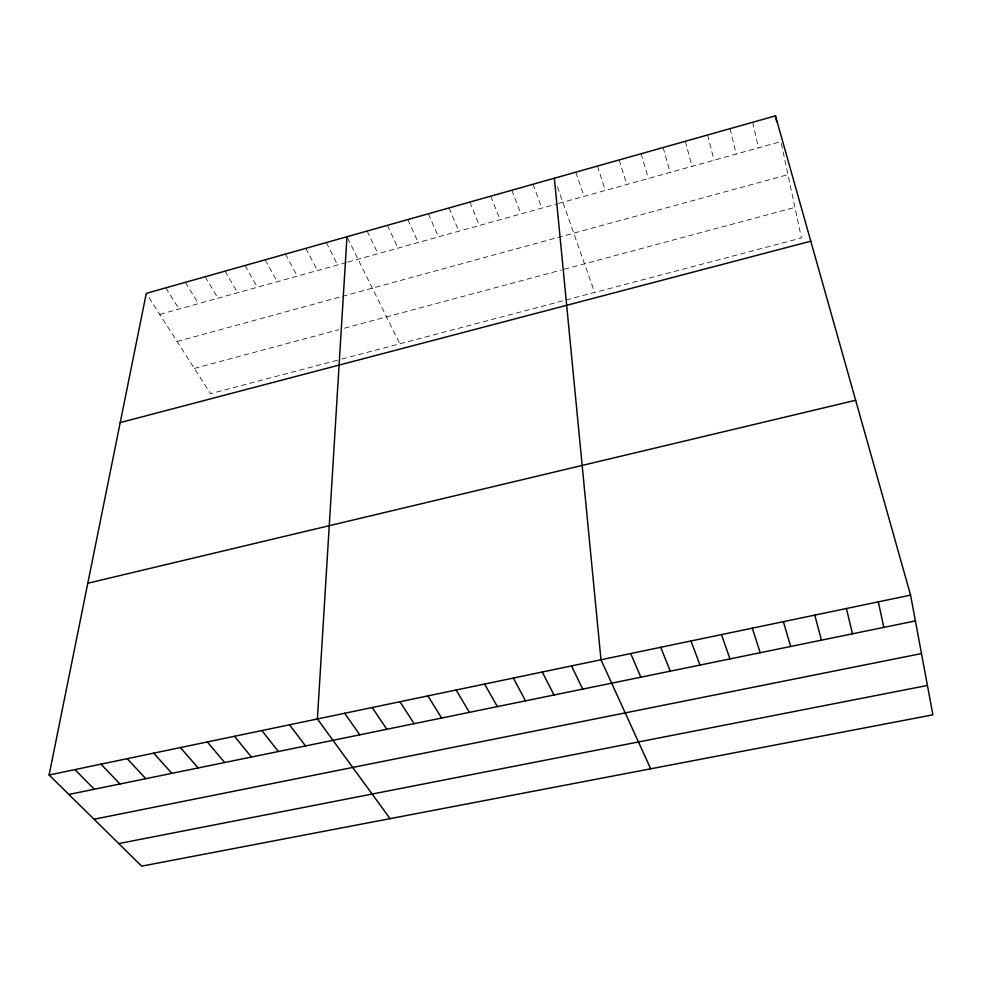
<?xml version="1.0" encoding="UTF-8"?>
<svg xmlns="http://www.w3.org/2000/svg" width="982" height="982" viewBox="0 0 982 982"><rect width="100%" height="100%" fill="white"/><g stroke="black" fill="none" stroke-linecap="round" stroke-linejoin="round"><path stroke-width="0.74" stroke-dasharray="4.91 3.68" d="M159.771 314.4L346.425 262.476M347.873 262.071L557.236 203.839M558.635 203.446L780.923 141.604M177.104 341.49L340.889 296.76M342.313 296.368L787.957 174.649M194.35 368.434L338.815 329.694M344.387 328.197L561.311 270.038M564.196 269.252L794.929 207.398M337.44 360.222L210.504 393.672L146.293 293.348M341.846 359.068L564.699 300.345M566.111 299.976L801.422 237.975L781.23 143.004M165.798 287.849L179.055 309.035M185.426 282.313L198.45 303.634M205.177 276.74L217.979 298.209M225.062 271.13L237.619 292.746M245.058 265.484L257.382 287.247M265.177 259.813L277.268 281.711M285.431 254.093L297.288 276.151M305.819 248.348L317.419 270.541M326.331 242.554L337.685 264.907M347.616 238.061L399.809 343.786M367.133 231.052L377.984 253.7M387.411 225.32L398.017 248.127M407.825 219.563L418.185 242.517M428.373 213.769L438.463 236.871M449.044 207.939L458.876 231.2M469.838 202.071L479.412 225.479M490.767 196.167L500.071 219.735M511.831 190.226L520.865 213.953M533.03 184.248L541.794 208.135M557.359 186.715L594.638 292.452M575.833 172.169L584.032 196.375M597.449 166.068L605.354 190.447M619.2 159.931L626.811 184.481M641.086 153.757L648.415 178.466M663.12 147.546L670.141 172.427M685.289 141.285L692.015 166.339M707.605 134.988L714.024 160.213M730.08 128.654L736.181 154.051M752.691 122.271L758.485 147.852"/><path stroke-width="1.47" d="M346.965 236.736L317.395 718.984L390.075 818.644M49.1 774.994L146.293 293.348L775.449 115.851L910.584 595.117L932.9 714.835L141.69 866.149L49.1 774.994L910.584 595.117M120.209 422.591L810.788 241.191M87.791 583.234L855.653 400.275M68.863 794.463L915.396 620.906M94.039 819.234L921.484 653.57M118.773 843.587L927.425 685.461M74.927 769.606L94.297 789.246M100.962 764.168L119.951 783.98M127.218 758.693L145.802 778.689M153.695 753.157L171.875 773.337M180.406 747.584L198.168 767.949M207.337 741.962L224.669 762.511M234.489 736.291L251.404 757.036M261.887 730.571L278.348 751.512M289.518 724.802L305.537 745.939M344.67 713.276L359.78 734.818M372.19 707.531L386.834 729.27M399.932 701.737L414.122 723.673M427.919 695.894L441.63 718.038M456.139 690.002L469.371 712.343M484.605 684.061L497.346 706.61M513.328 678.071L525.554 700.829M542.285 672.019L554.008 694.998M571.512 665.919L582.707 689.106M650.673 768.808L600.984 659.757L554.364 178.221M630.714 653.558L640.841 677.187M660.714 647.285L670.289 671.148M690.972 640.976L699.994 665.059M721.5 634.593L729.957 658.922M752.31 628.161L760.191 652.723M783.403 621.667L790.682 646.475M814.765 615.125L821.443 640.166M846.41 608.509L852.486 633.807M775.449 115.851L776.664 121.584M878.35 601.843L883.8 627.375"/></g></svg>
